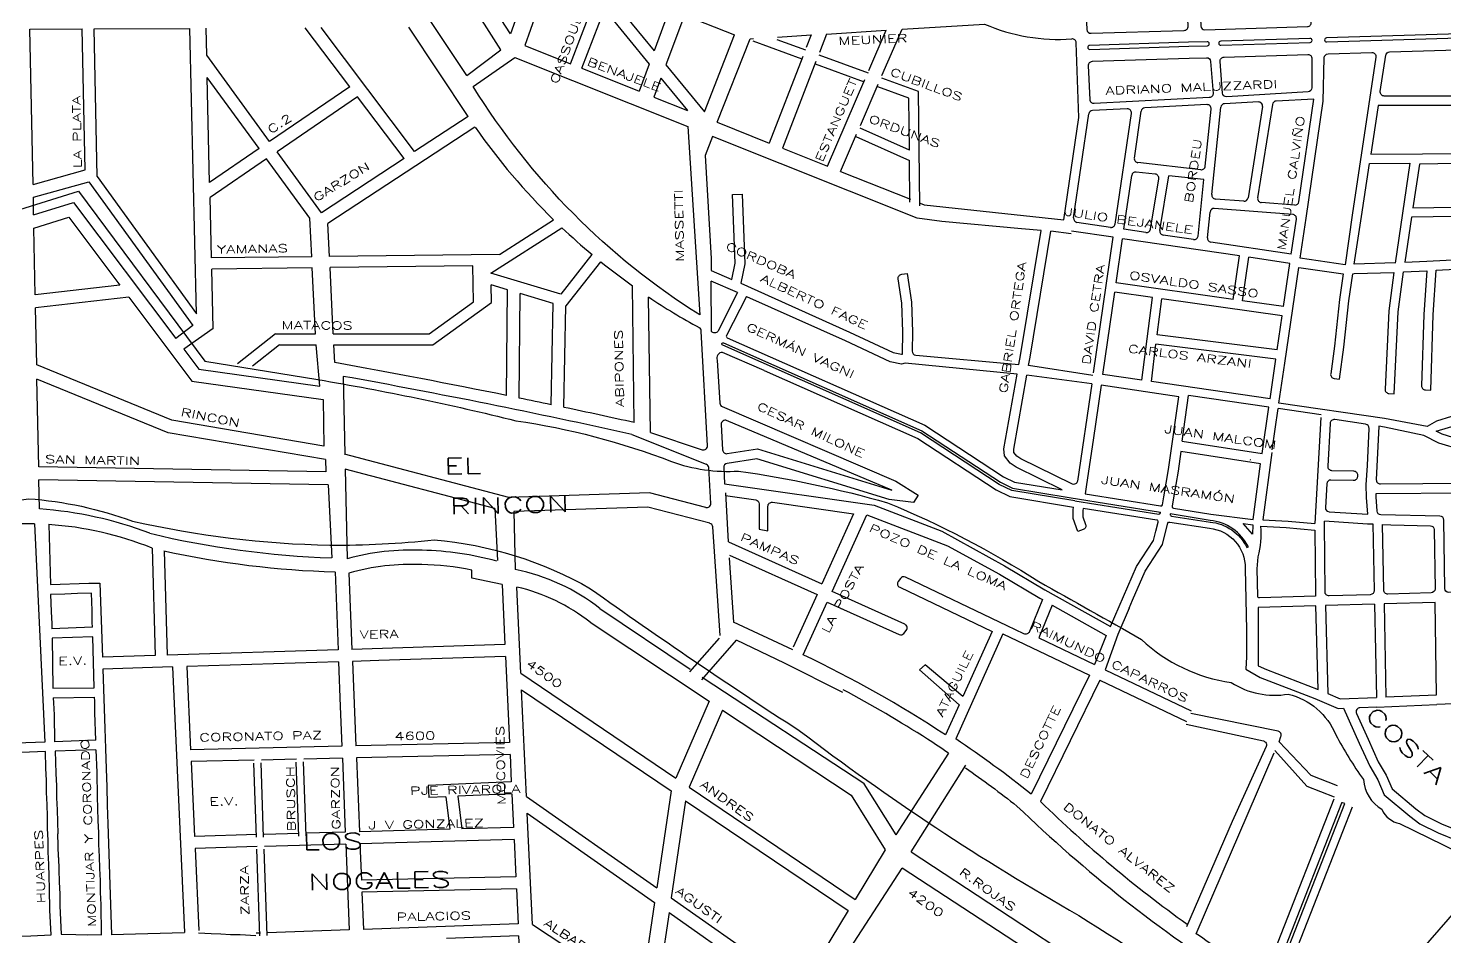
# Model space of a CAD drawing. Header units: millimetres. Extents: x 4375152 to 4409667, y 6523746 to 6549185.
# Drawn here: x 4378854 to 4380624, y 6532736 to 6533871 of the extents above; entities that cross this region are included whole.
import ezdxf

# ---------------------------------------------------------------- set-up
doc = ezdxf.new("R2010")
doc.units = ezdxf.units.MM
for name, color, linetype in [('CANAL', 252, 'Continuous'), ('FERROCARRIL', 252, 'VÍAS'), ('LINEA CALLE', 252, 'Continuous'), ('NOMBRE BARRIO', 8, 'Continuous'), ('NOMBRE CALLE', 252, 'Continuous')]:
    doc.layers.add(name, color=color, linetype=linetype)
doc.styles.add('ROMANS', font='romans')
doc.styles.add('S1', font='ROMANS')
doc.linetypes.add('VÍAS', pattern='A,3.81,[130,ltypeshp.shx,S=6.35,R=0,X=0,Y=0],3.81', length=7.62)

msp = doc.modelspace()

# ---------------------------------------------------------------- linework, layer by layer
at = {"layer": 'CANAL', "transparency": 33554687, "flags": 128}
for points in [[(4378715.3, 6533574), (4378734.7, 6533611.4), (4378916.2, 6533668.1), (4379074.2, 6533455.6), (4379215.6, 6533432.6, -0.018538), (4379462.9, 6533381.2, -0.055125), (4379657.3, 6533330.3, 0.104334), (4379741.2, 6533318.3, -0.033619), (4379927.4, 6533278.6, -0.044396), (4380116.4, 6533180.2, -0.001516), (4380244.8, 6533107.8, 0.15547), (4380356.8, 6533054.1, 0.188517), (4380428, 6533039.6, -0.23916), (4380487.5, 6532988.7, 0.028746), (4380521.9, 6532932.8, 0.240472), (4380545.1, 6532895.6)], [(4380545.1, 6532895.6, 0.253556), (4380567.3, 6532878), (4380768.4, 6532779.7, 0.223511), (4380879, 6532807.1), (4380900.7, 6532814.4)]]:
    msp.add_lwpolyline(points, format="xyb", dxfattribs=at)
at = {"layer": 'FERROCARRIL', "ltscale": 0.3, "transparency": 33554687, "flags": 128}
msp.add_lwpolyline([(4378715.3, 6533243.1, -0.075072), (4378854, 6533283.7, -0.069398), (4378983.9, 6533255.7, 0.05058), (4379230.4, 6533225.7, 0.029421), (4379360.9, 6533232.4, -0.108319), (4379556.2, 6533171.3, 0.011333), (4379817.1, 6532994, 0.033044), (4380166.2, 6532763.1, -0.004727), (4380545.9, 6532517.8)], format="xyb", dxfattribs=at)
at = {"layer": 'LINEA CALLE', "transparency": 33554687}
for p, q in [((4379497.4, 6533980.8), (4379456, 6533864.5)), ((4379510.5, 6533952.5), (4379474, 6533850)), ((4379444.3, 6533844.7), (4379387.1, 6533933.9)), ((4379456, 6533864.5), (4379406.3, 6533942.1)), ((4379401.5, 6533812.3), (4379335.6, 6533912)), ((4379531.2, 6533827.1), (4379558.7, 6533898.7)), ((4379545.4, 6533821.5), (4379573.5, 6533894.8)), ((4379573.5, 6533894.8), (4379629.5, 6533826.8)), ((4379579.8, 6533911.1), (4379635.7, 6533843.3)), ((4379655, 6533895.3), (4379635.7, 6533843.3)), ((4379673.5, 6533888), (4379650.2, 6533825.7)), ((4379673.5, 6533888), (4379735.9, 6533863.3)), ((4378855.7, 6533870.2), (4378921, 6533870.6)), ((4378859.5, 6533676.5), (4378855.7, 6533870.2)), ((4378924.5, 6533694.8), (4378921, 6533870.6)), ((4378936, 6533870.7), (4379055.4, 6533871.4)), ((4378939.7, 6533686.4), (4378936, 6533870.7)), ((4379063.7, 6533514.8), (4379055.4, 6533871.4)), ((4379076.5, 6533837.8), (4379075.8, 6533871.5)), ((4379255.3, 6533798.5), (4379199.6, 6533872.2)), ((4379336.4, 6533717.4), (4379219.4, 6533872.3)), ((4379403.1, 6533761.1), (4379329.1, 6533873)), ((4379698.6, 6533766.9), (4379735.9, 6533863.3)), ((4379789.9, 6533860.5), (4379831.7, 6533863.1)), ((4379831.7, 6533863.1), (4379825.6, 6533847.4)), ((4379851.2, 6533864.3), (4379842.3, 6533841.3)), ((4379851.2, 6533864.3), (4379925.6, 6533869)), ((4379903.8, 6533818.7), (4379925.6, 6533869)), ((4379920.4, 6533812.3), (4379945.5, 6533870.2)), ((4379945.5, 6533870.2), (4380048.6, 6533876.7)), ((4379401.5, 6533812.3), (4379444.3, 6533844.7)), ((4379474, 6533850), (4379531.2, 6533827.1)), ((4379714.6, 6533754), (4379755.6, 6533858.3)), ((4379755.6, 6533858.3), (4379759.9, 6533858.6)), ((4380166.2, 6533760), (4380163, 6533853.4)), ((4379155.1, 6533730.1), (4379076.5, 6533837.8)), ((4379629.5, 6533826.8), (4379616.9, 6533793)), ((4379650.2, 6533825.7), (4379698.6, 6533766.9)), ((4379821.3, 6533836.1), (4379779.6, 6533728.1)), ((4379837.9, 6533829.8), (4379796.1, 6533721.5)), ((4379142, 6533721.2), (4379077.2, 6533810.1)), ((4379080.2, 6533679), (4379077.2, 6533810.1)), ((4379545.4, 6533821.5), (4379616.9, 6533793)), ((4379644.1, 6533809.2), (4379635.3, 6533785.6)), ((4379644.1, 6533809.2), (4379677.3, 6533768.9)), ((4379852.1, 6533699.2), (4379899, 6533807.6)), ((4379255.3, 6533798.5), (4379155.1, 6533730.1)), ((4379893.7, 6533750.1), (4379915.7, 6533801.5)), ((4379264.8, 6533785.9), (4379164.4, 6533717.3)), ((4379323.2, 6533708.7), (4379264.8, 6533785.9)), ((4379635.3, 6533785.6), (4379677.3, 6533768.9)), ((4380226.8, 6533770.9), (4380183.5, 6533768.7)), ((4380326.5, 6533776.1), (4380249, 6533772.1)), ((4380332.6, 6533663.6), (4380343.9, 6533772.8)), ((4380390.8, 6533779.4), (4380348.6, 6533777.2)), ((4380396, 6533773.7), (4380377.9, 6533659.6)), ((4380408.4, 6533776.4), (4380389.8, 6533659.5)), ((4380460.2, 6533783), (4380413.1, 6533780.6)), ((4380441.4, 6533654.8), (4380460.2, 6533783)), ((4379403.1, 6533761.1), (4379336.4, 6533717.4)), ((4379714.6, 6533754), (4379779.6, 6533728.1)), ((4380147.5, 6533632.1), (4380166.2, 6533760)), ((4380159.8, 6533634.6), (4380178.8, 6533764.4)), ((4380211.7, 6533626.9), (4380232, 6533765.2)), ((4380235.8, 6533709.3), (4380244.3, 6533767.8)), ((4380324.4, 6533699.2), (4380331.8, 6533770.6)), ((4379411.7, 6533748), (4379228.1, 6533627.5)), ((4379868.6, 6533692.6), (4379888.7, 6533739.1)), ((4379142, 6533721.2), (4379080.2, 6533679)), ((4379796.1, 6533721.5), (4379852.1, 6533699.2)), ((4379151.3, 6533708.4), (4379080.7, 6533660.2)), ((4379205.5, 6533634.2), (4379151.3, 6533708.4)), ((4379219.8, 6533640.9), (4379164.4, 6533717.3)), ((4379323.2, 6533708.7), (4379219.8, 6533640.9)), ((4380318.8, 6533694.7), (4380240.1, 6533703.6)), ((4378859.5, 6533676.5), (4378924.5, 6533694.8)), ((4378939.7, 6533686.4), (4379063.7, 6533514.8)), ((4379868.6, 6533692.6), (4379955.9, 6533657.8)), ((4380222.7, 6533620.3), (4380232.6, 6533687.7)), ((4380261.8, 6533689.2), (4380238.1, 6533691.9)), ((4380256, 6533620.3), (4380266.2, 6533683.5)), ((4380267.7, 6533618.8), (4380278.8, 6533687.3)), ((4380322.6, 6533682.4), (4380278.8, 6533687.3)), ((4380315.3, 6533611.9), (4380322.6, 6533682.4)), ((4378859.9, 6533660.4), (4378929.1, 6533679.8)), ((4378929.1, 6533679.8), (4379059.1, 6533500)), ((4378860.3, 6533638.2), (4378859.9, 6533660.4)), ((4378860.3, 6533638.2), (4378910.2, 6533653.8)), ((4378910.2, 6533653.8), (4379037.9, 6533483.7)), ((4379082.4, 6533584.5), (4379080.7, 6533660.2)), ((4379968, 6533652.9), (4379973.1, 6533650.9)), ((4379973.1, 6533650.9), (4380147.5, 6533632.1)), ((4380372.5, 6533655.4), (4380337.2, 6533658.1)), ((4380436.1, 6533650.5), (4380394.4, 6533653.7)), ((4378860.6, 6533621.6), (4378904.3, 6533635.3)), ((4378904.3, 6533635.3), (4378967.8, 6533550.6)), ((4379207.8, 6533586.1), (4379205.5, 6533634.2)), ((4379442.3, 6533589), (4379510, 6533632.2)), ((4380327, 6533609.7), (4380330.3, 6533641.9)), ((4380433.7, 6533638.9), (4380335.7, 6533646.4)), ((4380431.9, 6533589.4), (4380438.3, 6533633.1)), ((4378862.3, 6533538.5), (4378860.6, 6533621.6)), ((4379230.1, 6533586.3), (4379228.1, 6533627.5)), ((4379431.7, 6533565.6), (4379520.3, 6533622.2)), ((4380209.3, 6533610.3), (4380157.4, 6533618)), ((4380206.1, 6533622.7), (4380164, 6533628.9)), ((4380250.3, 6533616.2), (4380222.7, 6533620.3)), ((4380309.6, 6533607.5), (4380271.9, 6533613)), ((4380184.5, 6533440.9), (4380209.3, 6533610.3)), ((4380212.9, 6533553.4), (4380221, 6533608.6)), ((4380367.1, 6533587), (4380221, 6533608.6)), ((4380431.9, 6533589.4), (4380331.2, 6533604.3)), ((4379207.8, 6533586.1), (4379082.4, 6533584.5)), ((4379442.3, 6533589), (4379230.1, 6533586.3)), ((4379558, 6533588.7), (4379519.1, 6533539.4)), ((4379568.8, 6533579.8), (4379525.3, 6533524.7)), ((4380359.4, 6533532.8), (4380367.1, 6533587)), ((4380371.1, 6533531.1), (4380378.8, 6533585.3)), ((4380430.2, 6533577.7), (4380378.8, 6533585.3)), ((4380422.3, 6533523.9), (4380430.2, 6533577.7)), ((4379208.5, 6533572.1), (4379082.8, 6533570.5)), ((4379084.5, 6533496.5), (4379082.8, 6533570.5)), ((4379212.5, 6533489.8), (4379208.5, 6533572.1)), ((4379409.3, 6533574.6), (4379230.7, 6533572.4)), ((4379234.7, 6533489.8), (4379230.7, 6533572.4)), ((4379409.9, 6533529.7), (4379409.3, 6533574.6)), ((4379519.1, 6533539.4), (4379431.7, 6533565.6)), ((4378967.8, 6533550.6), (4378862.3, 6533538.5)), ((4379452.4, 6533544.7), (4379432.2, 6533550.8)), ((4379432.5, 6533528.8), (4379432.2, 6533550.8)), ((4379451.1, 6533412.7), (4379452.4, 6533544.7)), ((4379610.8, 6533378.8), (4379608.5, 6533549.6)), ((4380196.2, 6533439.1), (4380211.2, 6533541.7)), ((4380258.3, 6533535.1), (4380211.2, 6533541.7)), ((4380359.4, 6533532.8), (4380212.9, 6533553.4)), ((4378979.2, 6533535.4), (4378862.6, 6533522.1)), ((4378979.2, 6533535.4), (4379057.8, 6533430.5)), ((4379354.6, 6533489.8), (4379409.9, 6533529.7)), ((4379359.2, 6533475.8), (4379432.5, 6533528.8)), ((4379466.9, 6533409.5), (4379468.2, 6533540)), ((4379509.6, 6533527.6), (4379468.2, 6533540)), ((4379507.1, 6533401.1), (4379509.6, 6533527.6)), ((4379522.9, 6533397.9), (4379525.3, 6533524.7)), ((4379631, 6533366.4), (4379628.7, 6533535.7)), ((4380245.3, 6533431.9), (4380258.3, 6533535.1)), ((4380264.3, 6533488.4), (4380270, 6533533.4)), ((4380420.5, 6533512.2), (4380270, 6533533.4)), ((4380422.3, 6533523.9), (4380371.1, 6533531.1)), ((4378864.1, 6533451), (4378862.6, 6533522.1)), ((4380414.3, 6533469.7), (4380420.5, 6533512.2)), ((4379059.1, 6533500), (4379037.9, 6533483.7)), ((4379084.5, 6533496.5), (4379047.8, 6533470.4)), ((4379162.6, 6533489.8), (4379114.9, 6533452.4)), ((4379162.6, 6533489.8), (4379212.5, 6533489.8)), ((4379234.7, 6533489.8), (4379354.6, 6533489.8)), ((4379702.4, 6533349.8), (4379694.6, 6533493.2)), ((4380414.3, 6533469.7), (4380264.3, 6533488.4)), ((4379047.8, 6533470.4), (4379066.6, 6533445.4)), ((4379167.5, 6533475.8), (4379133.7, 6533449.3)), ((4379167.5, 6533475.8), (4379213.2, 6533475.8)), ((4379218, 6533424.3), (4379213.2, 6533475.8)), ((4379236.5, 6533453.8), (4379235.4, 6533475.8)), ((4379235.4, 6533475.8), (4379359.2, 6533475.8)), ((4380257, 6533430.2), (4380262.8, 6533476.7)), ((4380412.6, 6533458), (4380262.8, 6533476.7)), ((4380405.3, 6533408.3), (4380412.6, 6533458)), ((4379033, 6533381.8), (4378864.1, 6533451)), ((4379066.6, 6533445.4), (4379218, 6533424.3)), ((4379247.1, 6533436.6), (4379249.2, 6533339.3)), ((4380245.3, 6533431.9), (4380196.2, 6533439.1)), ((4378866.6, 6533323.7), (4378864.4, 6533433.2)), ((4379028.4, 6533366), (4378864.4, 6533433.2)), ((4379057.8, 6533430.5), (4379221.9, 6533407.7)), ((4380405.3, 6533408.3), (4380257, 6533430.2)), ((4379221.9, 6533407.7), (4379223, 6533349.5)), ((4380295.5, 6533355.6), (4380303.6, 6533412.8)), ((4380403.8, 6533398), (4380303.6, 6533412.8)), ((4379223, 6533349.5), (4379033, 6533381.8)), ((4380395.4, 6533340.2), (4380403.8, 6533398)), ((4380408, 6533344.7), (4380415.5, 6533396.3)), ((4380469.2, 6533388.4), (4380415.5, 6533396.3)), ((4379224.8, 6533332.6), (4379028.4, 6533366)), ((4379607.7, 6533364.1), (4379700.8, 6533326.9)), ((4379631, 6533366.4), (4379695.8, 6533344.8)), ((4380548.3, 6533373.3), (4380541.3, 6533374.3)), ((4380295.5, 6533355.6), (4380395.4, 6533340.2)), ((4379224.8, 6533332.6), (4379225.6, 6533317.3)), ((4379454.1, 6533285.3), (4379248.9, 6533339.4)), ((4380379.9, 6533332.7), (4380381, 6533332.2)), ((4379225.6, 6533317.3), (4378866.6, 6533323.7)), ((4379249.6, 6533320.7), (4379252, 6533208.6)), ((4379436.8, 6533271.4), (4379249.6, 6533320.7)), ((4379706.4, 6533277.9), (4379703.9, 6533322.6)), ((4379228.4, 6533300.9), (4378866.9, 6533307.3)), ((4378867.7, 6533270.9), (4378866.9, 6533307.3)), ((4379228.4, 6533300.9), (4379232.7, 6533209.8)), ((4379629.9, 6533291.2), (4379454.1, 6533285.3)), ((4379700.1, 6533272.8), (4379629.9, 6533291.2)), ((4379728.8, 6533229.7), (4379725.1, 6533290.9)), ((4379436.8, 6533271.4), (4379439.9, 6533206.7)), ((4379627.9, 6533273.3), (4379460.4, 6533267.6)), ((4379460.4, 6533267.6), (4379462.1, 6533195.3)), ((4379705.1, 6533253), (4379627.9, 6533273.3)), ((4379885, 6533264.7), (4379845.2, 6533177.2)), ((4378861.2, 6533252.2), (4378874.4, 6532979.5)), ((4378879.1, 6533251.4), (4378881.2, 6533176.7)), ((4379708.8, 6533248.5), (4379717.9, 6533113)), ((4379728.8, 6533229.7), (4379845.2, 6533177.2)), ((4379008.2, 6533222.1), (4379012.1, 6533087.8)), ((4379023.2, 6533218.7), (4379027.1, 6533088.3)), ((4379729.9, 6533213.2), (4379839.2, 6533163.9)), ((4379236.9, 6533192.4), (4379240.7, 6533095)), ((4379254.2, 6533190.6), (4379258.1, 6533095.5)), ((4379408, 6533184.3), (4379407.9, 6533194.6)), ((4378881.2, 6533176.7), (4378929.2, 6533178)), ((4378929.2, 6533178), (4378943.2, 6533178.2)), ((4378943.2, 6533178.2), (4378946.2, 6533085.7)), ((4379445.6, 6533176.4), (4379408, 6533184.3)), ((4379445.6, 6533176.4), (4379449.2, 6533101.5)), ((4379469.1, 6533065.6), (4379464.1, 6533173.3)), ((4378899.4, 6533164.5), (4378881.4, 6533164.2)), ((4378881.4, 6533164.2), (4378882.3, 6533142.7)), ((4378914.9, 6533165.3), (4378899.4, 6533164.5)), ((4378932.4, 6533165.5), (4378914.9, 6533165.3)), ((4378933.3, 6533144.1), (4378932.4, 6533165.5)), ((4379839.2, 6533163.9), (4379809.4, 6533098.3)), ((4378882.3, 6533142.7), (4378883, 6533127.2)), ((4378933.5, 6533129.1), (4378933.3, 6533144.1)), ((4379568, 6533146.5), (4379680.7, 6533070.6)), ((4380132.9, 6533150.8), (4380116.3, 6533109.7)), ((4378933.9, 6533123.1), (4378882.9, 6533121.2)), ((4378883, 6533127.2), (4378883.1, 6533121.3)), ((4378933.8, 6533123.1), (4378933.5, 6533129.1)), ((4379555.7, 6533129.4), (4379704.6, 6533030.8)), ((4378934.3, 6533111.1), (4378883.3, 6533109.3)), ((4378883.3, 6533109.3), (4378884.3, 6533046.8)), ((4378935.8, 6533047.6), (4378934.3, 6533111.1)), ((4379449.2, 6533101.5), (4379258.1, 6533095.5)), ((4380071.6, 6533114.9), (4380012.6, 6532983.6)), ((4380071.6, 6533114.9), (4380179.7, 6533063.3)), ((4380116.3, 6533109.7), (4380186.1, 6533076.4)), ((4380200.6, 6533113), (4380186.1, 6533076.4)), ((4380215, 6533114.2), (4380199.3, 6533070.1)), ((4379012.1, 6533087.8), (4378946.2, 6533085.7)), ((4379240.7, 6533095), (4379027.1, 6533088.3)), ((4379291.8, 6533081.6), (4379258.7, 6533080.5)), ((4379258.7, 6533080.5), (4379263, 6532974.9)), ((4379449.9, 6533086.5), (4379291.8, 6533081.6)), ((4379449.9, 6533086.5), (4379454.9, 6532979.3)), ((4379033.9, 6533073.5), (4378946.9, 6533070.8)), ((4378946.9, 6533070.8), (4378949.1, 6532996.8)), ((4379033.9, 6533073.5), (4379049, 6532741.7)), ((4379051.7, 6533074), (4379056.5, 6532970.1)), ((4379241.3, 6533080), (4379051.9, 6533074)), ((4379241.3, 6533080), (4379243.5, 6533024.1)), ((4379469.1, 6533065.6), (4379662.6, 6532934.7)), ((4380179.7, 6533063.3), (4380106.7, 6532914.7)), ((4380199.3, 6533070.1), (4380306.8, 6533018.8)), ((4378884.3, 6533046.8), (4378935.8, 6533047.6)), ((4379695.7, 6533060.6), (4379698.1, 6533058.9)), ((4379698.1, 6533058.9), (4379897.7, 6532928.1)), ((4380192.8, 6533057), (4380118.3, 6532905.3)), ((4380192.8, 6533057), (4380300.9, 6533005.5)), ((4378884.5, 6533034.8), (4378936, 6533035.6)), ((4378884.8, 6533034.8), (4378885.1, 6533028.8)), ((4378885.1, 6533028.8), (4378885.8, 6533013.8)), ((4378936.6, 6533030.6), (4378936.3, 6533035.6)), ((4378936.8, 6533016.1), (4378936.6, 6533030.6)), ((4379476.2, 6532911.6), (4379470, 6533044.9)), ((4379470, 6533044.9), (4379656.8, 6532918.6)), ((4379704.6, 6533030.8), (4379662.6, 6532934.7)), ((4378885.8, 6533013.8), (4378886.4, 6532980.1)), ((4378938.1, 6532982), (4378936.8, 6533016.1)), ((4379243.5, 6533024.1), (4379245.6, 6532974.5)), ((4379721.3, 6533019.7), (4379679.3, 6532923.4)), ((4379721.3, 6533019.7), (4379881.8, 6532913.4)), ((4378949.1, 6532996.8), (4378949.8, 6532984.3)), ((4378874.4, 6532979.7), (4378805.5, 6532977.2)), ((4378938.1, 6532982), (4378886.4, 6532980.1)), ((4378949.8, 6532984.3), (4378950, 6532971.8)), ((4379245.5, 6532974.5), (4379056.5, 6532970.1)), ((4379454.9, 6532979.3), (4379263, 6532974.9)), ((4378875.1, 6532967.7), (4378806, 6532965.2)), ((4378875.4, 6532947.1), (4378875.1, 6532967.7)), ((4378938, 6532970), (4378887.3, 6532968.2)), ((4378887.3, 6532968.2), (4378887.8, 6532954.8)), ((4378939.5, 6532941.6), (4378938.3, 6532970)), ((4378950, 6532971.8), (4378950.9, 6532946.3)), ((4379135.9, 6532957), (4379057.2, 6532955.2)), ((4379188.9, 6532958.2), (4379144.9, 6532957.2)), ((4379246.1, 6532959.5), (4379197.9, 6532958.4)), ((4379246.1, 6532959.5), (4379249.7, 6532867.1)), ((4379455.6, 6532964.3), (4379263.6, 6532959.9)), ((4379263.6, 6532959.9), (4379267.4, 6532867.6)), ((4379455.6, 6532964.3), (4379457.2, 6532930.1)), ((4380003.5, 6532965.8), (4379937.6, 6532863.6)), ((4380411.1, 6532969.3), (4380451.3, 6532924.7)), ((4378876.2, 6532931.6), (4378875.4, 6532947.1)), ((4378887.8, 6532954.8), (4378888, 6532939.8)), ((4378888, 6532939.8), (4378888.8, 6532925.3)), ((4378940, 6532911.6), (4378939.5, 6532941.6)), ((4378950.9, 6532946.3), (4378951.8, 6532923.8)), ((4379057.2, 6532955.2), (4379061.4, 6532861.8)), ((4379957, 6532842.7), (4380025.2, 6532950.9)), ((4378876.4, 6532916.6), (4378876.2, 6532931.6)), ((4378888.8, 6532925.3), (4378889, 6532909.8)), ((4378951.8, 6532923.8), (4378952.2, 6532900.8)), ((4379457.2, 6532930.1), (4379353.3, 6532925.4)), ((4379353.3, 6532925.4), (4379354, 6532910.4)), ((4379679.3, 6532923.4), (4379886.7, 6532783.1)), ((4379897.7, 6532928.1), (4379897.7, 6532927.6)), ((4379897.7, 6532927.6), (4379937.6, 6532863.6)), ((4380451.3, 6532924.7), (4380485.6, 6532911.4)), ((4380456.1, 6532938.4), (4380489.4, 6532925.5)), ((4378877.1, 6532901.6), (4378876.4, 6532916.6)), ((4378889, 6532909.8), (4378889.7, 6532894.8)), ((4378940.7, 6532896.6), (4378940, 6532911.6)), ((4379375.4, 6532911.4), (4379354, 6532910.4)), ((4379375.4, 6532911.4), (4379380.2, 6532870.7)), ((4379457.9, 6532915.1), (4379390.4, 6532912.1)), ((4379390.4, 6532912.1), (4379395.3, 6532871.2)), ((4379457.9, 6532915.1), (4379459.9, 6532873)), ((4379476.2, 6532911.6), (4379638.9, 6532797.6)), ((4379656.8, 6532918.6), (4379638.9, 6532797.6)), ((4379675, 6532906.3), (4379657, 6532785)), ((4379675, 6532906.3), (4379878.1, 6532769)), ((4379881.8, 6532913.4), (4379924.5, 6532844.9)), ((4378877.4, 6532886.6), (4378877.1, 6532901.6)), ((4378877.6, 6532871.6), (4378877.4, 6532886.6)), ((4378889.7, 6532894.8), (4378890, 6532879.8)), ((4378941, 6532881.6), (4378940.7, 6532896.6)), ((4378952.2, 6532900.8), (4378953, 6532877.3)), ((4379483.6, 6532751.8), (4379477.2, 6532890.7)), ((4379477.2, 6532890.7), (4379636.2, 6532779.3)), ((4378878.3, 6532857.1), (4378877.6, 6532871.6)), ((4378890, 6532879.8), (4378890.7, 6532864.8)), ((4378941.7, 6532866.2), (4378941, 6532881.6)), ((4378953, 6532877.3), (4378953.9, 6532852.8)), ((4379380.2, 6532870.7), (4379267.4, 6532867.6)), ((4379459.9, 6532873), (4379395.3, 6532871.2)), ((4378878.6, 6532842.1), (4378878.3, 6532857.1)), ((4378891.2, 6532835.3), (4378890.7, 6532864.8)), ((4378941.9, 6532851.7), (4378941.7, 6532866.2)), ((4378942.7, 6532836.7), (4378941.9, 6532851.7)), ((4378953.9, 6532852.8), (4378954.8, 6532826.9)), ((4379139.2, 6532864), (4379061.4, 6532861.8)), ((4379192.2, 6532865.5), (4379148.2, 6532864.2)), ((4379250.3, 6532852.1), (4379148.7, 6532849.3)), ((4379249.7, 6532867.1), (4379201.2, 6532865.7)), ((4379250.3, 6532852.1), (4379254.6, 6532744.9)), ((4379460.6, 6532858), (4379268, 6532852.6)), ((4379268, 6532852.6), (4379269.9, 6532807)), ((4379460.6, 6532858), (4379462.8, 6532811.3)), ((4378879.3, 6532827.2), (4378878.6, 6532842.1)), ((4378891.2, 6532835.3), (4378891.9, 6532819.9)), ((4378942.9, 6532821.7), (4378942.7, 6532836.7)), ((4379139.7, 6532849), (4379062.1, 6532846.8)), ((4379062.1, 6532846.8), (4379066.8, 6532744.4)), ((4379924.5, 6532844.9), (4379886.7, 6532783.1)), ((4379957, 6532842.7), (4380546.2, 6532456)), ((4378879.6, 6532811.7), (4378879.3, 6532827.2)), ((4378891.9, 6532819.9), (4378892.2, 6532804.9)), ((4378943.7, 6532806.7), (4378942.9, 6532821.7)), ((4378954.8, 6532826.9), (4378955.3, 6532801.4)), ((4379864.9, 6532697.6), (4379945.6, 6532822.2)), ((4380097.4, 6532722.9), (4379945.6, 6532822.2)), ((4378880.3, 6532796.7), (4378879.6, 6532811.7)), ((4378892.2, 6532804.9), (4378892.9, 6532789.4)), ((4378943.9, 6532791.7), (4378943.7, 6532806.7)), ((4378955.3, 6532801.4), (4378957.6, 6532739.3)), ((4379462.8, 6532811.3), (4379269.9, 6532807)), ((4379462.8, 6532811.3), (4379269.9, 6532807)), ((4378880.7, 6532769.7), (4378880.3, 6532796.7)), ((4378892.9, 6532789.4), (4378893.2, 6532774.9)), ((4378944.6, 6532776.7), (4378943.9, 6532791.7)), ((4379463.5, 6532796.3), (4379270.5, 6532792)), ((4379463.5, 6532796.3), (4379270.5, 6532792)), ((4379270.5, 6532792), (4379272.4, 6532745.5)), ((4379270.5, 6532792), (4379272.4, 6532745.5)), ((4379463.5, 6532796.3), (4379465.6, 6532752.4)), ((4379463.5, 6532796.3), (4379465.6, 6532752.4)), ((4379657, 6532785), (4379818.7, 6532671.7)), ((4380332.8, 6532787.8), (4380332.8, 6532786.8)), ((4378882.2, 6532738.6), (4378880.7, 6532769.7)), ((4378893.2, 6532774.9), (4378894.5, 6532739.6)), ((4378945.2, 6532739.1), (4378944.6, 6532776.7)), ((4379636.2, 6532779.3), (4379618.9, 6532662.7)), ((4379654.3, 6532766.6), (4379637.1, 6532650.8)), ((4379654.3, 6532766.6), (4379810, 6532657.5)), ((4379878.1, 6532769), (4379818.7, 6532671.7)), ((4379254.6, 6532744.9), (4379152.6, 6532741.2)), ((4379254.6, 6532744.9), (4379152.6, 6532741.2)), ((4379465.6, 6532752.4), (4379272.4, 6532745.5)), ((4379465.6, 6532752.4), (4379272.4, 6532745.5)), ((4379483.6, 6532751.8), (4379618.9, 6532662.7)), ((4378842.3, 6532737), (4378856.8, 6532737.7)), ((4378856.8, 6532737.7), (4378882.2, 6532738.6)), ((4378894.5, 6532739.6), (4378913.2, 6532739.1)), ((4378913.2, 6532739.1), (4378927.8, 6532738.8)), ((4378927.8, 6532738.8), (4378945.3, 6532739.1)), ((4378957.3, 6532739.3), (4379049, 6532741.7)), ((4379143.6, 6532740.9), (4379138.2, 6532740.7)), ((4379466.3, 6532737.4), (4379376.2, 6532734.2)), ((4379466.3, 6532737.4), (4379470.1, 6532655.2))]:
    msp.add_line(p, q, dxfattribs=at)
at = {"layer": 'LINEA CALLE', "linetype": 'ByBlock', "transparency": 33554687}
for points in [[(4380174.4, 6533914), (4380176.4, 6533869.9, 0.410131), (4380181.6, 6533865.2), (4380298.1, 6533868.8, 0.417992), (4380302.9, 6533874.1), (4380301, 6533917.8, 0.409665), (4380295.8, 6533922.6), (4380179.3, 6533919.2, 0.419092)], [(4380316.8, 6533918.1), (4380318.7, 6533874.4, 0.410445), (4380323.9, 6533869.6), (4380452.1, 6533873.7, 0.418549), (4380456.9, 6533878.9), (4380454.9, 6533922.2, 0.409112), (4380449.7, 6533927), (4380321.6, 6533923.3, 0.418777)], [(4380473.5, 6533857), (4380473.5, 6533857, 0.430239), (4380476.1, 6533854.4), (4380654.9, 6533860.1), (4380656, 6533860.1, 0.408412), (4380658.4, 6533862.6), (4380658.4, 6533862.6, 0.420039), (4380655.8, 6533865.1), (4380476, 6533859.4, 0.398368)], [(4380543.1, 6533792.6), (4380549.9, 6533837.7, -0.361978), (4380554.7, 6533841.9), (4380653.5, 6533845, -0.420039), (4380658.7, 6533840.1), (4380659.2, 6533791.9, -0.417636), (4380654.2, 6533786.8), (4380548, 6533786.8, -0.458879)], [(4379409.6, 6533798.9), (4379461.5, 6533834.9), (4379677.8, 6533748.7), (4379692.6, 6533513.4, -0.114897)], [(4380185.7, 6533777.3, -0.416051), (4380180.4, 6533782.1), (4380178.5, 6533825, -0.418308), (4380183.3, 6533830.2), (4380304.2, 6533834), (4380326, 6533834.7, -0.401491), (4380331.1, 6533830.1), (4380334.1, 6533790.1, -0.421086), (4380329.4, 6533784.8)], [(4380351.2, 6533786, -0.410061), (4380345.9, 6533790.6), (4380342.9, 6533830, -0.427052), (4380347.8, 6533835.4), (4380452.6, 6533838.7, -0.424024), (4380457.7, 6533833.7), (4380457.7, 6533797.1, -0.395934), (4380453, 6533792.2)], [(4380194.2, 6533425.5), (4380184.2, 6533357), (4380176, 6533301.3, 0.000003), (4380176, 6533301.3), (4380174.2, 6533289.9), (4380268.6, 6533274.6, 0.410716), (4380270.9, 6533276.2), (4380272.6, 6533286.1, 0.067947), (4380272.6, 6533286.1), (4380278.6, 6533320.2), (4380291.4, 6533411.2)], [(4380537.8, 6533290.1), (4380649.9, 6533291.1), (4380673.9, 6533293.4, -0.438429), (4380679.4, 6533288.5), (4380681.1, 6533166.9), (4380628.6, 6533166.6, -0.412226), (4380623.6, 6533171.5), (4380622.5, 6533257, 0.40436), (4380617.6, 6533261.9), (4380543.9, 6533263.5, -0.391014), (4380539, 6533268.2), (4380537.9, 6533286)], [(4380021.4, 6533036.5), (4379974.4, 6533076), (4379967.2, 6533069.7), (4380016.8, 6533026.3), (4379999.8, 6532988.5, 0.034564), (4379822.1, 6533088.6), (4379852, 6533154.6), (4379941.9, 6533114.1, 0.34489), (4379947.9, 6533115.5), (4379950.8, 6533119.2, 0.487111), (4379948.9, 6533126.9), (4379858, 6533167.9), (4379901.5, 6533263.6), (4380002.2, 6533224.7), (4380067.2, 6533189.3), (4380117.7, 6533159.3), (4380120.8, 6533157.6), (4380104.6, 6533117.6, -0.432319), (4380097.8, 6533115), (4380077, 6533124.9), (4379949.6, 6533185.7, 0.360261), (4379943.4, 6533184.2), (4379940.7, 6533180.4, 0.470306), (4379942.5, 6533173), (4380057.9, 6533117.9)], [(4380462, 6533161.9), (4380392.1, 6533159.8, -0.415783), (4380390, 6533161.8), (4380389.2, 6533196.1), (4380390.6, 6533211.2, 0.084403), (4380394, 6533249.4), (4380394, 6533249.4), (4380394, 6533249.4), (4380425.5, 6533247.7), (4380461.3, 6533244.3), (4380462, 6533164.4)], [(4380425.3, 6532715.5), (4380425.3, 6532715.5, 0.414214), (4380425.3, 6532715.5), (4380498.7, 6532902.7), (4380495.9, 6532903.8, 0.414214), (4380494.6, 6532903.3), (4380421.6, 6532716.9, 0.414214), (4380421.6, 6532716.9, -0.052179), (4380411.6, 6532701.2), (4380418.3, 6532697.5, -0.011012), (4380425.3, 6532715.5)]]:
    msp.add_lwpolyline(points, format="xyb", close=True, dxfattribs=at)
for points in [[(4379820.8, 6533832.8), (4379759.4, 6533855.3)], [(4379825.1, 6533844.1), (4379789.4, 6533857.1)], [(4379898.5, 6533804.3), (4379837.4, 6533826.5)], [(4379903.4, 6533815.4), (4379841.8, 6533837.9)], [(4379967.5, 6533649.6), (4379966, 6533792.5), (4379920.1, 6533809.3)], [(4379954.7, 6533719), (4379954, 6533784), (4379915.3, 6533798.2)], [(4380660.5, 6533714.5), (4380659.6, 6533763.4), (4380659.4, 6533775), (4380540.4, 6533775), (4380540, 6533772.2), (4380531.3, 6533714.4), (4380660.5, 6533714.9)], [(4379955, 6533705.7), (4379888.2, 6533735.7)], [(4379954.7, 6533719), (4379893.2, 6533746.8)], [(4379955.4, 6533654.4), (4379954.8, 6533705.7)], [(4380561.8, 6533578.4), (4380561.5, 6533578.4), (4380510.5, 6533576.7), (4380519.6, 6533636.2), (4380529.6, 6533702.6), (4380580.1, 6533702.8), (4380561.8, 6533578)], [(4380103.6, 6533450), (4380105.4, 6533460.6), (4380131.2, 6533617.8)], [(4380156.9, 6533614.6), (4380131.3, 6533617.9)], [(4379739.8, 6533541.3), (4379707.1, 6533555.6)], [(4379773.1, 6533444.1), (4379965, 6533359.1), (4380063.1, 6533294.8), (4380080.3, 6533286.4), (4380159.9, 6533273.3)], [(4380182.5, 6533427.1), (4380101.5, 6533438.1)], [(4380184, 6533437.6), (4380103.6, 6533450)], [(4380468.7, 6533385), (4380461.4, 6533252.8)], [(4380154.1, 6533285.2), (4380268.6, 6533266.7)], [(4380374.3, 6533196.5), (4380376, 6533119.4), (4380376, 6533086.3), (4380375, 6533070.6)], [(4380535.7, 6533151.9), (4380474.5, 6533150.1)], [(4380535.7, 6533151.9), (4380538.2, 6533035.4)], [(4380611.7, 6533154.1), (4380547.8, 6533152.2)], [(4380547.8, 6533152.2), (4380550.2, 6533035.6)], [(4380613.2, 6533038.5), (4380611.7, 6533154.1)], [(4380132.9, 6533150.8), (4380200.6, 6533113)], [(4380229.1, 6533147), (4380215, 6533114.2)], [(4380474.5, 6533150.1), (4380477.7, 6533040.4)], [(4380375, 6533070.6), (4380392.9, 6533060.5), (4380461.1, 6533034.2)], [(4380461.1, 6533034.2), (4380490.5, 6533021.5), (4380497.2, 6533021.8)], [(4380477.7, 6533040.4), (4380492.8, 6533033.7), (4380538.2, 6533035.4)], [(4380550.2, 6533036), (4380613.2, 6533038.5)], [(4380538.6, 6533023.3), (4380613.7, 6533026.4)], [(4380456.1, 6532938.4), (4380416.6, 6532980)]]:
    msp.add_lwpolyline(points, dxfattribs=at)
for points in [[(4380179.9, 6533850.1, 0.418308), (4380177.5, 6533847.5), (4380177.5, 6533847.5, 0.410131), (4380180, 6533845.1), (4380303.8, 6533849), (4380327, 6533849.7, 0.427052), (4380329.4, 6533852.4), (4380329.4, 6533852.4, 0.401491), (4380326.8, 6533854.7), (4380303.6, 6533854), (4380179.9, 6533850.1)], [(4380343.7, 6533855.3, 0.427052), (4380341.2, 6533852.6), (4380341.2, 6533852.6, 0.401491), (4380343.8, 6533850.3), (4380455.4, 6533853.8, 0.404471), (4380457.8, 6533856.3), (4380457.8, 6533856.3, 0.424024), (4380455.2, 6533858.8), (4380343.7, 6533855.3)], [(4380443.1, 6533584.4), (4380450.4, 6533634.2), (4380471.8, 6533780.3), (4380473, 6533834.6, -0.398368), (4380477.9, 6533839.5), (4380532.5, 6533841.2, -0.468452), (4380537.6, 6533835.5), (4380528.3, 6533774), (4380507.9, 6533638), (4380499.2, 6533576.1), (4380443.1, 6533584.4)], [(4379743.9, 6533552.9), (4379879.9, 6533491.9), (4379934.3, 6533466.3), (4379944.6, 6533464.2), (4379945.9, 6533464.5), (4379946.5, 6533492.3), (4379945.2, 6533528), (4379940.7, 6533558.5, -0.414214), (4379945, 6533564.2), (4379952, 6533565.2), (4379957.2, 6533529.1), (4379958.5, 6533492.4), (4379958, 6533468.1, 0.393514), (4379962.6, 6533463), (4380091.5, 6533451.2), (4380093.5, 6533462.6), (4380119.2, 6533618.8), (4380094.9, 6533620.9), (4379995.1, 6533629.9), (4379964.3, 6533634.4), (4379708.6, 6533736.4), (4379699.3, 6533712.7), (4379706.9, 6533584), (4379707, 6533568.9), (4379732.6, 6533557.7), (4379736.9, 6533578.1), (4379733.6, 6533663.8), (4379745.6, 6533664.3), (4379749.1, 6533577), (4379743.9, 6533552.9)], [(4380632.2, 6533386.4), (4380613.5, 6533380.8), (4380601.6, 6533373.9), (4380548.4, 6533383.8), (4380416.5, 6533403.2), (4380423.9, 6533453.2), (4380441.4, 6533572.7), (4380496.7, 6533564.5), (4380492.1, 6533532.5), (4380485.8, 6533474.3), (4380481.1, 6533439.7, 0.414214), (4380485.3, 6533434.1), (4380492.1, 6533433.2), (4380497.6, 6533472.9), (4380503.8, 6533531), (4380508.7, 6533564.8), (4380510.4, 6533564.9), (4380560.2, 6533566.5), (4380553.8, 6533518.4), (4380549.1, 6533420.5, 0.414214), (4380553.8, 6533415.2), (4380560.6, 6533414.9), (4380565.5, 6533517.3), (4380572.2, 6533567.1), (4380601.1, 6533568.6), (4380597.5, 6533514), (4380594.6, 6533424.9, 0.414214), (4380599.4, 6533419.7), (4380606.2, 6533419.5), (4380609.3, 6533513.4), (4380613, 6533569.2), (4380661.2, 6533571.7, -0.42046)], [(4379739.8, 6533541.3), (4379715.8, 6533493.6, -0.484026), (4379708.1, 6533492), (4379707.4, 6533492.6), (4379707.1, 6533555.6)], [(4379726, 6533487.6, 0.430219), (4379727, 6533484.9), (4379973.9, 6533375.5), (4380072.3, 6533311), (4380086, 6533304.3), (4380145.4, 6533294.6), (4380088, 6533323), (4380080.4, 6533328.1), (4380073.6, 6533337.1), (4380072.8, 6533346.2), (4380089.4, 6533439.3), (4379949.4, 6533452.9), (4379944.7, 6533451.9), (4379930.5, 6533454.8), (4379874.8, 6533480.9), (4379751.7, 6533536.1), (4379750.9, 6533536.5), (4379726, 6533487.6)], [(4380161.2, 6533281), (4380082.7, 6533293.9), (4380067, 6533301.6), (4379968.7, 6533366), (4379721.4, 6533475.5, -1.108162), (4379722.4, 6533478.4), (4379970.2, 6533368.6), (4380068.4, 6533304.2), (4380083.6, 6533296.8), (4380154.1, 6533285.2)], [(4379773.1, 6533444.1), (4379721.3, 6533466.5, 0.562594), (4379714.6, 6533456.7), (4379717.8, 6533403.1, 0.28355), (4379720.8, 6533398.8), (4379937.7, 6533305.6), (4379965.4, 6533288), (4379959.8, 6533278.9), (4379929.3, 6533282.9), (4379764.1, 6533333.7), (4379726.8, 6533327.7, 0.385789), (4379722.6, 6533322.5), (4379723.8, 6533302.5), (4379910.6, 6533275.7), (4379995.2, 6533243), (4380073.3, 6533199.8), (4380123.8, 6533169.8), (4380206, 6533123.9), (4380222.2, 6533161.6), (4380238.4, 6533199.1), (4380259.8, 6533231.4), (4380262.7, 6533243.2), (4380265.6, 6533254.6, 0.441078), (4380263.9, 6533257.1), (4380171.9, 6533271.4)], [(4380182.5, 6533427.2), (4380164.7, 6533305.8, -0.509634), (4380157.5, 6533302.1), (4380094.1, 6533333.5), (4380088.8, 6533337), (4380085.3, 6533341.6), (4380085, 6533345.6), (4380101.5, 6533438.1)], [(4379721.2, 6533344.7, 0.443221), (4379727, 6533340), (4379765, 6533346.1), (4379932.9, 6533294.5), (4379726.3, 6533381.3, 0.555519), (4379719.4, 6533376.4), (4379721.2, 6533344.7)], [(4380474.5, 6533272.7, 0.413369), (4380479.2, 6533267.5), (4380527.5, 6533264.6), (4380525.8, 6533285.4), (4380525.3, 6533300.9), (4380526.9, 6533325), (4380529.1, 6533371.6, 0.385581), (4380524.8, 6533376.8), (4380486.1, 6533382.5, 0.440788), (4380480.4, 6533377.8), (4380477.4, 6533324.4, 0.42299), (4380482.3, 6533319.1), (4380509.7, 6533318.4, -0.414214), (4380514.6, 6533313.2), (4380514.5, 6533311.2, -0.414214), (4380509.4, 6533306.3), (4380481.3, 6533307, 0.405491), (4380476.1, 6533302.3), (4380474.5, 6533272.7)], [(4380541.3, 6533374.3), (4380538.1, 6533307.5, 0.430842), (4380543.2, 6533302.2), (4380649.2, 6533303.2), (4380665.2, 6533304.7), (4380673.9, 6533304.7, 0.429687), (4380678.9, 6533310), (4380677.6, 6533334.1, 0.341758), (4380673.6, 6533338.7), (4380644.2, 6533344.7), (4380616.1, 6533353.2), (4380597.6, 6533362.7), (4380548.3, 6533373.3)], [(4380670.2, 6533380.5, -0.414549), (4380675.4, 6533375.7), (4380676.4, 6533356.6, -0.490582), (4380670.4, 6533351.4), (4380647, 6533356.2), (4380620.5, 6533364.2), (4380613.1, 6533368), (4380617.1, 6533369.3), (4380635.5, 6533374.8), (4380646.8, 6533377.8), (4380658.8, 6533379.9), (4380670.2, 6533380.5)], [(4380331.3, 6533264.4), (4380384.4, 6533257.7), (4380384.4, 6533257.7), (4380384.4, 6533257.7), (4380393.5, 6533327.2), (4380293.7, 6533342.6), (4380290.5, 6533318.1), (4380284.7, 6533284.7, 0.086305), (4380284.7, 6533284.7), (4380282.9, 6533274.3, 0.41772), (4380284.5, 6533272), (4380331.3, 6533264.4)], [(4380407.5, 6533341.4), (4380396.3, 6533257.5, -0.181916), (4380396.3, 6533257.5), (4380427.8, 6533255.5), (4380461.4, 6533252.8)], [(4379724.7, 6533287.6), (4379762.6, 6533282.2, -0.373202), (4379766.9, 6533277.2), (4379766.9, 6533245.6), (4379777.9, 6533243.5), (4379777.9, 6533274.2, -0.45645), (4379783.6, 6533279.2), (4379885, 6533264.7)], [(4380161.2, 6533281), (4380266.2, 6533264.6, 0.388035), (4380268.4, 6533266.1), (4380268.6, 6533266.7)], [(4380171.9, 6533271.4), (4380171.5, 6533269), (4380171.5, 6533261.1), (4380174.9, 6533251.5, -0.414214), (4380171.8, 6533245.1), (4380165.1, 6533242.8), (4380159.4, 6533259), (4380159.4, 6533270), (4380159.9, 6533273.3)], [(4380330.3, 6533254.6, -0.260729), (4380376.3, 6533222.7), (4380378.2, 6533223.5, 0.260926), (4380330.5, 6533256.6), (4380280.6, 6533264.7), (4380280.5, 6533264.6, 0.441078), (4380282.2, 6533262.1), (4380330.8, 6533254.6)], [(4380229.1, 6533147), (4380233.3, 6533156.8), (4380249.1, 6533193.3), (4380271, 6533226.5), (4380274.4, 6533240.2), (4380277.6, 6533253.1, -0.38785), (4380279.9, 6533254.6), (4380329.6, 6533246.8, -0.392122), (4380374.3, 6533196.5)], [(4380473.5, 6533256), (4380526.9, 6533252.5), (4380533.6, 6533252.2), (4380535.4, 6533168.9, -0.41185), (4380530.5, 6533163.8), (4380479.2, 6533162.3, -0.420295), (4380474, 6533167.3), (4380473.3, 6533252.5), (4380473.5, 6533255.7)], [(4380545.8, 6533251.6), (4380556.2, 6533251.1), (4380605.7, 6533250, -0.40395), (4380610.5, 6533245.1), (4380611.5, 6533171.1, -0.409301), (4380606.6, 6533166.1), (4380552.6, 6533164.5, -0.416777), (4380547.5, 6533169.4), (4380545.8, 6533251.6)], [(4380538.6, 6533023.3), (4380517.7, 6533022.5, 0.531996), (4380513.3, 6533015.5), (4380527.9, 6532983.1), (4380540.6, 6532955.1), (4380550.6, 6532938.1), (4380558.1, 6532921.3), (4380587.4, 6532896.3), (4380598.8, 6532887.7), (4380620.3, 6532877.1), (4380644.4, 6532867.5), (4380675.6, 6532856.6, 0.516196), (4380682.2, 6532861.3), (4380682.2, 6533023.9, 0.425935), (4380677, 6533028.9), (4380613.7, 6533026.4)], [(4380416.6, 6532980), (4380419, 6532986.6, 0.455141), (4380415.3, 6532993.1), (4380306.4, 6533015.4)], [(4380497.2, 6533021.8), (4380516.9, 6532978.1), (4380529.9, 6532949.5), (4380539.9, 6532932.6), (4380548.1, 6532913.9), (4380579.8, 6532886.9), (4380592.4, 6532877.4), (4380615.4, 6532866.1), (4380640.1, 6532856.1), (4380677.4, 6532843.1), (4380689.5, 6532840, -0.557724), (4380692, 6532831.9), (4380551.5, 6532671.1), (4380551.5, 6532671.1), (4380531.4, 6532648.2, -0.000022), (4380531.4, 6532648.2), (4380515.3, 6532629.8, -0.323324), (4380509.6, 6532628.4), (4380443.2, 6532656.4, -0.181365), (4380440.7, 6532658.8, -0.004135), (4380428.9, 6532665.7, -0.146493), (4380435.8, 6532713.8), (4380508.5, 6532898.9)], [(4380300.4, 6533002.1), (4380397, 6532981, -0.477527), (4380400.5, 6532974.1), (4380357.9, 6532880.2), (4380301.1, 6532748.9)], [(4380485.1, 6532908.1), (4380411.4, 6532719.9, -0.295337), (4380378.5, 6532696.5, -0.011961), (4380313.2, 6532740.2), (4380410.6, 6532966)], [(4380024.7, 6532947.6, -0.01376), (4380089.1, 6532899.7, 0.049653), (4380367.3, 6532680.3, -0.158406), (4380373.9, 6532672.1, 0.191031), (4380410.7, 6532651.3, -0.147724), (4380423.5, 6532648.8), (4380426.6, 6532644), (4380446.2, 6532547.6)]]:
    msp.add_lwpolyline(points, format="xyb", dxfattribs=at)
for points in [[(4380583.9, 6533647.3), (4380663.1, 6533648.4), (4380661, 6533703.1), (4380591.9, 6533701.7)], [(4380665.7, 6533583.8), (4380663.6, 6533636.6), (4380582.2, 6533635.5), (4380573.9, 6533579.1), (4380601.2, 6533580.5)], [(4380374.3, 6533196.5), (4380374.3, 6533196.5)], [(4380465.5, 6533045.5), (4380462.4, 6533149.7), (4380390.4, 6533147.6), (4380390.4, 6533147.6), (4380390.4, 6533147.6), (4380390.4, 6533147.6), (4380390.6, 6533075.1), (4380401.1, 6533070.3)]]:
    msp.add_lwpolyline(points, close=True, dxfattribs=at)
at = {"layer": 'LINEA CALLE', "transparency": 33554687}
for points in [[(4380371.9, 6533252.8), (4380384, 6533251), (4380383.5, 6533239.4), (4380371.9, 6533252.8)], [(4379729.4, 6533209.9), (4379734.9, 6533129.5)], [(4379808.9, 6533095), (4379734.9, 6533129.5)], [(4379680.3, 6533067.3), (4379717.5, 6533109.6)], [(4379695.2, 6533057.2), (4379738.7, 6533107.1)], [(4379871.3, 6533041.7), (4379798.6, 6533078.1), (4379738.7, 6533107.1)], [(4379138.7, 6532860.7), (4379135.4, 6532953.4)], [(4379147.7, 6532860.9), (4379144.4, 6532953.7)], [(4379191.7, 6532862.1), (4379188.4, 6532954.7)], [(4379200.7, 6532862.4), (4379197.4, 6532955.1)], [(4379143.1, 6532737.6), (4379139.3, 6532845.7)], [(4379152.1, 6532737.9), (4379148.3, 6532845.9)], [(4379137.8, 6532737.4), (4379118.2, 6532738.6), (4379106.2, 6532738.9), (4379094.2, 6532739.8), (4379082.2, 6532740.1), (4379066.3, 6532741)]]:
    msp.add_lwpolyline(points, dxfattribs=at)
for centre, radius, start, end in [((4380140.6, 6534088.8), 231.2, 246.5423, 274.2217), ((4380158, 6533853.2), 5, 1.9993, 94.2217), ((4380227.1, 6533765.9), 5, 351.6647, 92.9647), ((4380249.3, 6533767.1), 5, 92.9647, 171.6647), ((4380326.8, 6533771.1), 5, 354.0948, 92.9647), ((4380348.8, 6533772.3), 5, 92.9647, 174.0948), ((4380391, 6533774.4), 5, 350.9756, 92.9647), ((4380413.3, 6533775.6), 5, 92.9647, 170.9756), ((4380183.8, 6533763.7), 5, 92.9647, 171.6647), ((4380088.3, 6534222.4), 826.2, 215.0365, 225.5809), ((4380240.7, 6533708.5), 5, 171.6647, 263.5985), ((4380237.5, 6533686.9), 5, 83.5985, 171.6647), ((4380261.3, 6533684.3), 5, 350.7969, 83.5985), ((4380319.4, 6533699.7), 5, 263.5985, 354.0948), ((4380337.5, 6533663.1), 5, 174.0948, 265.6278), ((4380372.9, 6533660.4), 5, 265.6278, 350.9756), ((4380394.8, 6533658.7), 5, 170.9756, 265.6278), ((4380436.5, 6533655.5), 5, 265.6278, 351.6647), ((4380164.8, 6533633.9), 5, 171.6647, 261.6135), ((4380335.3, 6533641.4), 5, 85.6278, 174.0948), ((4380433.3, 6533633.9), 5, 351.6647, 85.6278), ((4380088.3, 6534222.4), 826.2, 226.5793, 230.0786), ((4380206.8, 6533627.7), 5, 261.6135, 351.6647), ((4380251, 6533621.1), 5, 261.6135, 350.7969), ((4380272.6, 6533618), 5, 170.7969, 261.6135), ((4380310.4, 6533612.4), 5, 261.6135, 354.0948), ((4380332, 6533609.2), 5, 174.0948, 261.6135), ((4380088.3, 6534222.4), 826.2, 231.0496, 234.5072), ((4380088.3, 6534222.4), 826.2, 236.2107, 241.3402), ((4379689.6, 6533493), 5, 3.1322, 61.3402), ((4377584.4, 6524228.3), 9372.2, 78.51092, 79.847), ((4377584.4, 6524228.3), 9357.2, 77.51225, 79.76447), ((4377584.4, 6524228.3), 9372.2, 78.16144, 78.41245), ((4377584.4, 6524228.3), 9372.2, 77.51324, 78.06304), ((4379697.4, 6533349.6), 5, 251.5651, 3.1322), ((4379698.9, 6533322.3), 5, 3.1322, 68.2071), ((4379701.4, 6533277.6), 5, 255.2767, 3.1322), ((4378835.2, 6532796.6), 475.4, 69.018, 86.0904), ((4378851.9, 6532833.5), 418.8, 88.7285, 94.2372), ((4378851.9, 6532833.5), 418.8, 68.0858, 86.2846), ((4379268.7, 6534333.4), 1124.1, 256.4561, 268.161), ((4379703.9, 6533248.1), 5, 3.8461, 75.2767), ((4379268.7, 6534333.4), 1141.5, 257.5789, 268.4013), ((4379332.7, 6532918.1), 301.5, 87.5224, 105.5328), ((4379337.4, 6532837.5), 381.9, 74.5851, 88.7467), ((4379332.7, 6532918.1), 283.6, 87.4838, 106.0627), ((4379332.7, 6532918.1), 283.6, 87.4838, 106.0627), ((4379337.4, 6532837.5), 364, 78.8334, 88.777), ((4379410.2, 6532943.3), 257.3, 52.1812, 78.3535), ((4379410.2, 6532943.3), 236.3, 51.9937, 76.8136), ((4379187.9, 6531757.7), 1457.7, 57.2136, 62.021), ((4379187.9, 6531757.7), 1457.7, 55.9752, 57.2136), ((4379187.9, 6531757.7), 1477.5, 51.5457, 56.071), ((4381260.6, 6534085.6), 1642.5, 225.9386, 234.2751)]:
    msp.add_arc(centre, radius, start, end, dxfattribs=at)

# ---------------------------------------------------------------- texts
at = {"layer": 'NOMBRE BARRIO', "transparency": 33554687, "style": 'S1', "width": 1.5}
for s, rotation, p in [('EL', 1.1637, (4379373.5, 6533314.2)), ('RINCON', 1.1637, (4379380.5, 6533264.2)), ('COSTA', 316.549, (4380522.8, 6533011.3)), ('LOS', 1.1637, (4379196.4, 6532844.7)), ('NOGALES', 1.1637, (4379203.4, 6532794.7))]:
    msp.add_text(s, height=20, rotation=rotation, dxfattribs=at).set_placement(p)
at = {"layer": 'NOMBRE CALLE', "transparency": 33554687, "style": 'ROMANS', "width": 1.5}
for s, rotation, p in [('CASSOULET', 69.8653, (4379514.8, 6533800.9)), ('MEUNIER', 2.4357, (4379865.8, 6533850.6)), ('BENAJELE', 339.7286, (4379550.9, 6533825.9)), ('ESTANGUET', 66.931, (4379846, 6533703.5)), ('CUBILLOS', 339.7286, (4379929.5, 6533813.1)), ('ADRIANO MALUZZARDI', 2.2606, (4380199.7, 6533788.4)), ('LA PLATA', 91.1256, (4378920.3, 6533696.7)), ('C.2', 33.3082, (4379156.6, 6533739.1)), ('ORDUNAS', 339.7286, (4379902.8, 6533754.4)), ('MANUEL CALVIÑO', 81.6988, (4380424.3, 6533593.5)), ('BORDEU', 81.6988, (4380308.4, 6533652.6)), ('GARZON', 31.8213, (4379213.7, 6533654.3)), ('MASSETTI', 91.1256, (4379672.9, 6533579.8)), ('JULIO BEJANELE', 351.6988, (4380148.2, 6533637.7)), ('YAMANAS', 1.1256, (4379089.4, 6533590)), ('CORDOBA', 336.4049, (4379724.1, 6533595.7)), ('GABRIEL ORTEGA', 81.6988, (4380076.6, 6533414.9)), ('ALBERTO FAGE', 335.2941, (4379767.6, 6533555.7)), ('DAVID CETRA', 81.6988, (4380180.3, 6533450.5)), ('OSVALDO SASSO', 351.6988, (4380228.7, 6533558.2)), ('MATACOS', 359.7177, (4379169.8, 6533495.6)), ('ABIPONES', 91.1256, (4379597.9, 6533398.1)), ('GERMÁN VAGNI', 335.2941, (4379749.9, 6533494.8)), ('CARLOS ARZANI', 352.8743, (4380227.3, 6533466.5)), ('CESAR MILONE', 335.2941, (4379763.2, 6533395.6)), ('RINCON', 348.8827, (4379043.5, 6533387.5)), ('JUAN MALCOM', 351.6988, (4380272.6, 6533366.2)), ('SAN MARTIN', 358.8866, (4378874.4, 6533328.1)), ('JUAN MASRAMÓN', 351.6988, (4380193.3, 6533302.7)), ('PAMPAS', 336.4049, (4379742.4, 6533231.9)), ('POZO DE LA LOMA', 336.4049, (4379903.4, 6533243.4)), ('LA POSTA', 62.0999, (4379853.4, 6533114.6)), ('VERA', 1.1256, (4379267.7, 6533108.9)), ('RAIMUNDO CAPARROS', 334.4826, (4380104.9, 6533121.8)), ('E.V.', 1.1256, (4378890.9, 6533075.8)), ('ATAGUILE', 64.4429, (4379996.2, 6533010.2)), ('4500', 324.3919, (4379474.6, 6533075.8)), ('DESCOTTE', 64.4429, (4380101.5, 6532932.8)), ('CORONATO PAZ', 1.1256, (4379067.4, 6532980.4)), ('4600', 1.1256, (4379311, 6532981.9)), ('MOCOVIES', 91.1256, (4379449.9, 6532901.1)), ('MONTIJAR Y CORONADO', 92.2148, (4378938.3, 6532748.8)), ('BRUSCH', 91.1256, (4379187.5, 6532868.2)), ('GARZON', 91.1256, (4379243.3, 6532870.1)), ('PJE RIVAROLA', 1.1256, (4379330.6, 6532913.7)), ('ANDRES', 324.3919, (4379692.3, 6532924.7)), ('E.V.', 1.1256, (4379079.9, 6532900.2)), ('DONATO ALVAREZ', 321.7452, (4380146, 6532897.2)), ('HUARPES', 92.2148, (4378874.9, 6532778.3)), ('J V GONZALEZ', 1.1256, (4379278.5, 6532870.8)), ('ZARZA', 91.1256, (4379129.6, 6532763.2)), ('R.ROJAS', 324.3919, (4380016, 6532815.2)), ('AGUSTI', 324.3919, (4379661.3, 6532791.7)), ('4200', 324.3919, (4379951.3, 6532789.7)), ('PALACIOS', 1.1256, (4379313.7, 6532756.1)), ('PALACIOS', 1.1256, (4379313.7, 6532756.1)), ('ALBARIÑO', 326.8894, (4379496.9, 6532751.1))]:
    msp.add_text(s, height=10, rotation=rotation, dxfattribs=at).set_placement(p)

doc.saveas('drawing.dxf')
